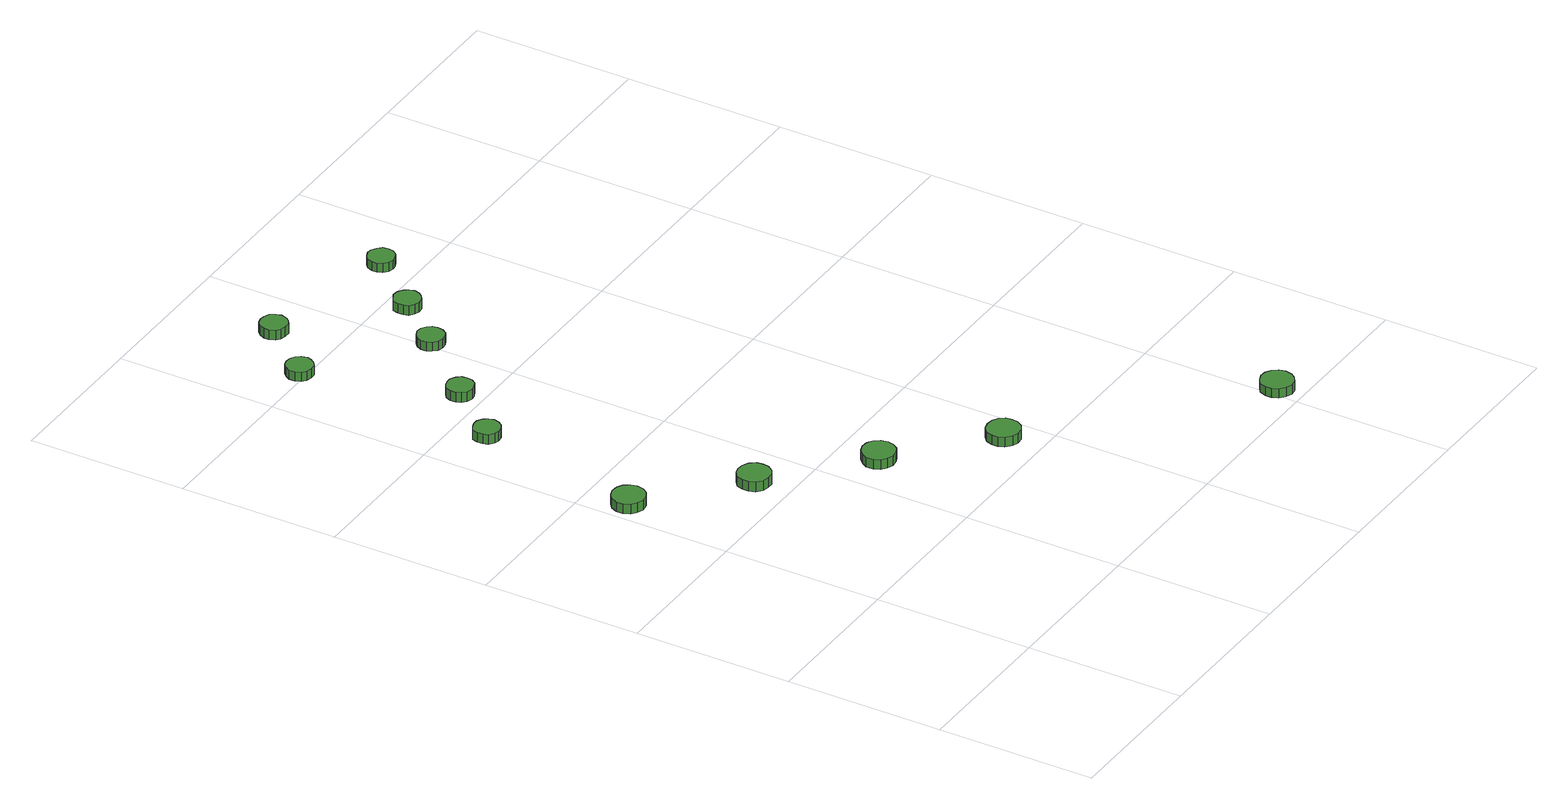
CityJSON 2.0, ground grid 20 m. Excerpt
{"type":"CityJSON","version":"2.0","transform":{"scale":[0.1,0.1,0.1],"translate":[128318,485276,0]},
"CityObjects":{
"tree1":{"type":"SolitaryVegetationObject","attributes":{"function":"something"},"geometry":[{"type":"MultiSurface","lod":"1","boundaries":[[[0,1,2,3,4,5,6,7,8,9,10,11,12,13,14]],[[15,16,17,18,19,20,21,22,23,24,25,26,27,28,29]],[[0,29,28,1]],[[1,28,27,2]],[[2,27,26,3]],[[3,26,25,4]],[[4,25,24,5]],[[5,24,23,6]],[[6,23,22,7]],[[7,22,21,8]],[[8,21,20,9]],[[9,20,19,10]],[[10,19,18,11]],[[11,18,17,12]],[[12,17,16,13]],[[13,16,15,14]],[[14,15,29,0]]]}]},
"tree2":{"type":"SolitaryVegetationObject","attributes":{"function":"something"},"geometry":[{"type":"MultiSurface","lod":"1","boundaries":[[[30,31,32,33,34,35,36,37,38,39,40,41,42,43,44]],[[45,46,47,48,49,50,51,52,53,54,55,56,57,58,59]],[[30,59,58,31]],[[31,58,57,32]],[[32,57,56,33]],[[33,56,55,34]],[[34,55,54,35]],[[35,54,53,36]],[[36,53,52,37]],[[37,52,51,38]],[[38,51,50,39]],[[39,50,49,40]],[[40,49,48,41]],[[41,48,47,42]],[[42,47,46,43]],[[43,46,45,44]],[[44,45,59,30]]]}]},
"tree3":{"type":"SolitaryVegetationObject","attributes":{"function":"something"},"geometry":[{"type":"MultiSurface","lod":"1","boundaries":[[[60,61,62,63,64,65,66,67,68,69,70,71,72,73,74]],[[75,76,77,78,79,80,81,82,83,84,85,86,87,88,89]],[[60,89,88,61]],[[61,88,87,62]],[[62,87,86,63]],[[63,86,85,64]],[[64,85,84,65]],[[65,84,83,66]],[[66,83,82,67]],[[67,82,81,68]],[[68,81,80,69]],[[69,80,79,70]],[[70,79,78,71]],[[71,78,77,72]],[[72,77,76,73]],[[73,76,75,74]],[[74,75,89,60]]]}]},
"tree4":{"type":"SolitaryVegetationObject","attributes":{"function":"something"},"geometry":[{"type":"MultiSurface","lod":"1","boundaries":[[[90,91,92,93,94,95,96,97,98,99,100,101,102,103,104]],[[105,106,107,108,109,110,111,112,113,114,115,116,117,118,119]],[[90,119,118,91]],[[91,118,117,92]],[[92,117,116,93]],[[93,116,115,94]],[[94,115,114,95]],[[95,114,113,96]],[[96,113,112,97]],[[97,112,111,98]],[[98,111,110,99]],[[99,110,109,100]],[[100,109,108,101]],[[101,108,107,102]],[[102,107,106,103]],[[103,106,105,104]],[[104,105,119,90]]]}]},
"tree5":{"type":"SolitaryVegetationObject","attributes":{"function":"something"},"geometry":[{"type":"MultiSurface","lod":"1","boundaries":[[[120,121,122,123,124,125,126,127,128,129,130,131,132,133,134]],[[135,136,137,138,139,140,141,142,143,144,145,146,147,148,149]],[[120,149,148,121]],[[121,148,147,122]],[[122,147,146,123]],[[123,146,145,124]],[[124,145,144,125]],[[125,144,143,126]],[[126,143,142,127]],[[127,142,141,128]],[[128,141,140,129]],[[129,140,139,130]],[[130,139,138,131]],[[131,138,137,132]],[[132,137,136,133]],[[133,136,135,134]],[[134,135,149,120]]]}]},
"tree6":{"type":"SolitaryVegetationObject","attributes":{"function":"something"},"geometry":[{"type":"MultiSurface","lod":"1","boundaries":[[[150,151,152,153,154,155,156,157,158,159,160,161,162,163,164]],[[165,166,167,168,169,170,171,172,173,174,175,176,177,178,179]],[[150,179,178,151]],[[151,178,177,152]],[[152,177,176,153]],[[153,176,175,154]],[[154,175,174,155]],[[155,174,173,156]],[[156,173,172,157]],[[157,172,171,158]],[[158,171,170,159]],[[159,170,169,160]],[[160,169,168,161]],[[161,168,167,162]],[[162,167,166,163]],[[163,166,165,164]],[[164,165,179,150]]]}]},
"tree7":{"type":"SolitaryVegetationObject","attributes":{"function":"something"},"geometry":[{"type":"MultiSurface","lod":"1","boundaries":[[[180,181,182,183,184,185,186,187,188,189,190,191,192,193,194]],[[195,196,197,198,199,200,201,202,203,204,205,206,207,208,209]],[[180,209,208,181]],[[181,208,207,182]],[[182,207,206,183]],[[183,206,205,184]],[[184,205,204,185]],[[185,204,203,186]],[[186,203,202,187]],[[187,202,201,188]],[[188,201,200,189]],[[189,200,199,190]],[[190,199,198,191]],[[191,198,197,192]],[[192,197,196,193]],[[193,196,195,194]],[[194,195,209,180]]]}]},
"tree8":{"type":"SolitaryVegetationObject","attributes":{"function":"something"},"geometry":[{"type":"MultiSurface","lod":"1","boundaries":[[[210,211,212,213,214,215,216,217,218,219,220,221,222,223,224]],[[225,226,227,228,229,230,231,232,233,234,235,236,237,238,239]],[[210,239,238,211]],[[211,238,237,212]],[[212,237,236,213]],[[213,236,235,214]],[[214,235,234,215]],[[215,234,233,216]],[[216,233,232,217]],[[217,232,231,218]],[[218,231,230,219]],[[219,230,229,220]],[[220,229,228,221]],[[221,228,227,222]],[[222,227,226,223]],[[223,226,225,224]],[[224,225,239,210]]]}]},
"tree9":{"type":"SolitaryVegetationObject","attributes":{"function":"something"},"geometry":[{"type":"MultiSurface","lod":"1","boundaries":[[[240,241,242,243,244,245,246,247,248,249,250,251,252,253,254]],[[255,256,257,258,259,260,261,262,263,264,265,266,267,268,269]],[[240,269,268,241]],[[241,268,267,242]],[[242,267,266,243]],[[243,266,265,244]],[[244,265,264,245]],[[245,264,263,246]],[[246,263,262,247]],[[247,262,261,248]],[[248,261,260,249]],[[249,260,259,250]],[[250,259,258,251]],[[251,258,257,252]],[[252,257,256,253]],[[253,256,255,254]],[[254,255,269,240]]]}]},
"tree10":{"type":"SolitaryVegetationObject","attributes":{"function":"something"},"geometry":[{"type":"MultiSurface","lod":"1","boundaries":[[[270,271,272,273,274,275,276,277,278,279,280,281,282,283,284]],[[285,286,287,288,289,290,291,292,293,294,295,296,297,298,299]],[[270,299,298,271]],[[271,298,297,272]],[[272,297,296,273]],[[273,296,295,274]],[[274,295,294,275]],[[275,294,293,276]],[[276,293,292,277]],[[277,292,291,278]],[[278,291,290,279]],[[279,290,289,280]],[[280,289,288,281]],[[281,288,287,282]],[[282,287,286,283]],[[283,286,285,284]],[[284,285,299,270]]]}]},
"tree11":{"type":"SolitaryVegetationObject","attributes":{"function":"something"},"geometry":[{"type":"MultiSurface","lod":"1","boundaries":[[[300,301,302,303,304,305,306,307,308,309,310,311,312,313,314]],[[315,316,317,318,319,320,321,322,323,324,325,326,327,328,329]],[[300,329,328,301]],[[301,328,327,302]],[[302,327,326,303]],[[303,326,325,304]],[[304,325,324,305]],[[305,324,323,306]],[[306,323,322,307]],[[307,322,321,308]],[[308,321,320,309]],[[309,320,319,310]],[[310,319,318,311]],[[311,318,317,312]],[[312,317,316,313]],[[313,316,315,314]],[[314,315,329,300]]]}]},
"tree12":{"type":"SolitaryVegetationObject","attributes":{"function":"something"},"geometry":[{"type":"MultiSurface","lod":"1","boundaries":[[[330,331,332,333,334,335,336,337,338,339,340,341,342,343,344]],[[345,346,347,348,349,350,351,352,353,354,355,356,357,358,359]],[[330,359,358,331]],[[331,358,357,332]],[[332,357,356,333]],[[333,356,355,334]],[[334,355,354,335]],[[335,354,353,336]],[[336,353,352,337]],[[337,352,351,338]],[[338,351,350,339]],[[339,350,349,340]],[[340,349,348,341]],[[341,348,347,342]],[[342,347,346,343]],[[343,346,345,344]],[[344,345,359,330]]]}]}
},
"vertices":[
[44,543,23],[42,551,23],[37,558,23],[30,562,23],[21,563,23],[13,560,23],[7,555,23],[3,547,23],[3,538,23],[7,530,23],[13,525,23],[21,522,23],[30,523,23],[37,527,23],[42,534,23],[42,534,10],[37,527,10],[30,523,10],[21,522,10],[13,525,10],[7,530,10],[3,538,10],[3,547,10],[7,555,10],[13,560,10],[21,563,10],[30,562,10],[37,558,10],[42,551,10],[44,543,10],
[156,443,23],[155,451,23],[150,458,23],[142,462,23],[134,463,23],[126,461,23],[119,455,23],[116,447,23],[116,439,23],[119,431,23],[126,425,23],[134,423,23],[142,423,23],[150,428,23],[155,435,23],[155,435,10],[150,428,10],[142,423,10],[134,423,10],[126,425,10],[119,431,10],[116,439,10],[116,447,10],[119,455,10],[126,461,10],[134,463,10],[142,462,10],[150,458,10],[155,451,10],[156,443,10],
[83,755,22],[81,762,22],[77,767,22],[71,771,22],[64,771,22],[58,769,22],[52,765,22],[50,758,22],[50,751,22],[52,745,22],[58,740,22],[64,738,22],[71,739,22],[77,742,22],[81,748,22],[81,748,9],[77,742,9],[71,739,9],[64,738,9],[58,740,9],[52,745,9],[50,751,9],[50,758,9],[52,765,9],[58,769,9],[64,771,9],[71,771,9],[77,767,9],[81,762,9],[83,755,9],
[269,344,23],[267,353,23],[262,360,23],[255,364,23],[246,365,23],[238,362,23],[232,356,23],[228,349,23],[228,340,23],[232,332,23],[238,327,23],[246,324,23],[255,325,23],[262,329,23],[267,336,23],[267,336,10],[262,329,10],[255,325,10],[246,324,10],[238,327,10],[232,332,10],[228,340,10],[228,349,10],[232,356,10],[238,362,10],[246,365,10],[255,364,10],[262,360,10],[267,353,10],[269,344,10],
[143,826,22],[142,833,22],[138,838,22],[131,842,22],[125,842,22],[118,840,22],[113,836,22],[110,829,22],[110,822,22],[113,816,22],[118,811,22],[125,809,22],[131,810,22],[138,813,22],[142,819,22],[142,819,9],[138,813,9],[131,810,9],[125,809,9],[118,811,9],[113,816,9],[110,822,9],[110,829,9],[113,836,9],[118,840,9],[125,842,9],[131,842,9],[138,838,9],[142,833,9],[143,826,9],
[92,1007,19],[90,1014,19],[86,1020,19],[80,1023,19],[73,1024,19],[66,1022,19],[61,1017,19],[58,1011,19],[58,1004,19],[61,997,19],[66,993,19],[73,991,19],[80,991,19],[86,995,19],[90,1001,19],[90,1001,7],[86,995,7],[80,991,7],[73,991,7],[66,993,7],[61,997,7],[58,1004,7],[58,1011,7],[61,1017,7],[66,1022,7],[73,1024,7],[80,1023,7],[86,1020,7],[90,1014,7],[92,1007,7],
[381,246,23],[380,254,23],[375,261,23],[367,265,23],[359,266,23],[351,264,23],[344,258,23],[341,250,23],[341,242,23],[344,234,23],[351,228,23],[359,225,23],[367,226,23],[375,231,23],[380,238,23],[380,238,10],[375,231,10],[367,226,10],[359,225,10],[351,228,10],[344,234,10],[341,242,10],[341,250,10],[344,258,10],[351,264,10],[359,266,10],[367,265,10],[375,261,10],[380,254,10],[381,246,10],
[155,1078,18],[153,1085,18],[149,1091,18],[143,1094,18],[136,1095,18],[129,1093,18],[124,1088,18],[121,1082,18],[121,1075,18],[124,1068,18],[129,1064,18],[136,1062,18],[143,1062,18],[149,1066,18],[153,1071,18],[153,1071,5],[149,1066,5],[143,1062,5],[136,1062,5],[129,1064,5],[124,1068,5],[121,1075,5],[121,1082,5],[124,1088,5],[129,1093,5],[136,1095,5],[143,1094,5],[149,1091,5],[153,1085,5],[155,1078,5],
[220,910,20],[219,917,20],[215,922,20],[209,926,20],[202,927,20],[195,924,20],[190,920,20],[187,913,20],[187,906,20],[190,900,20],[195,895,20],[202,893,20],[209,894,20],[215,897,20],[219,903,20],[219,903,8],[215,897,8],[209,894,8],[202,893,8],[195,895,8],[190,900,8],[187,906,8],[187,913,8],[190,920,8],[195,924,8],[202,927,8],[209,926,8],[215,922,8],[219,917,8],[220,910,8],
[275,973,19],[273,980,19],[269,985,19],[263,989,19],[256,990,19],[250,987,19],[244,983,19],[242,976,19],[242,969,19],[244,963,19],[250,958,19],[256,956,19],[263,957,19],[269,961,19],[273,966,19],[273,966,6],[269,961,6],[263,957,6],[256,956,6],[250,958,6],[244,963,6],[242,969,6],[242,976,6],[244,983,6],[250,987,6],[256,990,6],[263,989,6],[269,985,6],[273,980,6],[275,973,6],
[628,30,22],[626,38,22],[621,45,22],[614,49,22],[606,50,22],[598,47,22],[591,42,22],[588,34,22],[588,26,22],[591,18,22],[598,12,22],[606,9,22],[614,10,22],[621,15,22],[626,21,22],[626,21,10],[621,15,10],[614,10,10],[606,9,10],[598,12,10],[591,18,10],[588,26,10],[588,34,10],[591,42,10],[598,47,10],[606,50,10],[614,49,10],[621,45,10],[626,38,10],[628,30,10],
[337,1044,18],[336,1051,18],[331,1056,18],[325,1060,18],[319,1061,18],[312,1058,18],[307,1054,18],[304,1047,18],[304,1040,18],[307,1034,18],[312,1029,18],[319,1027,18],[325,1028,18],[331,1031,18],[336,1037,18],[336,1037,6],[331,1031,6],[325,1028,6],[319,1027,6],[312,1029,6],[307,1034,6],[304,1040,6],[304,1047,6],[307,1054,6],[312,1058,6],[319,1061,6],[325,1060,6],[331,1056,6],[336,1051,6],[337,1044,6]
]}
